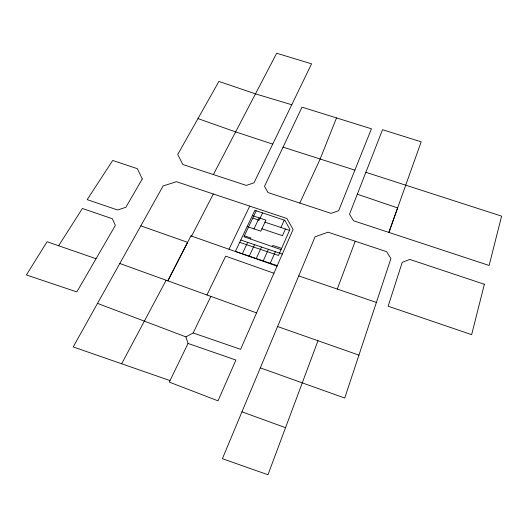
<?xml version="1.0" encoding="UTF-8"?>
<svg xmlns="http://www.w3.org/2000/svg" width="528" height="528" viewBox="0 0 528 528"><rect width="100%" height="100%" fill="white"/><g stroke="black" fill="none" stroke-linecap="round" stroke-linejoin="round"><path stroke-width="0.79" d="M260.317 367.864L344.725 398.039L390.931 258.535L386.628 251.691L328.066 232.188L315.058 236.815L222.387 458.687L267.967 474.758L317.988 340.732M337.286 289.067L355.212 241.237M357.304 194.225L382.523 129.716L421.172 141.821L388.898 232.426L397.617 207.926L357.304 194.225L349.496 214.269L353.509 220.757L489.133 265.465L501.6 216.13L365.878 172.313M336.514 117.909L320.034 159.311L299.805 203.062M354.889 170.115L338.659 210.692L331.056 213.365L268.039 192.575L264.502 186.325L302.003 107.158L371.441 128.799L354.889 170.115L283.067 147.147M97.508 303.389L163.106 185.975L176.425 181.698L286.895 218.493L293.093 229.462L240.61 349.312L193.136 332.963L185.909 336.877L97.508 303.389L73.207 346.936L170.023 380.582M270.23 263.281L275.365 251.698M285.43 229.007L282.467 235.679L261.921 228.802M272.382 246.622L272.91 245.434L281.622 248.371M280.936 227.509L284.249 220.117M263.228 260.898L268.422 249.355M256.245 258.522L261.492 247.012M249.275 256.146L254.582 244.669M250.404 238.966L250.859 237.996L244.352 235.805M262.594 212.923L259.169 220.242L252.74 218.097M242.326 253.783L247.685 242.339M253.994 228.881L259.156 217.886M256.205 210.797L243.923 236.702L281.061 249.652M206.969 294.961L225.661 256.153L273.933 273.233M228.98 249.236L249.731 206.118M193.136 332.963L210.863 296.393M188.054 343.444L169.277 382.114L218.018 400.838L235.91 360.043L188.054 343.444L185.909 336.877M213.319 194L191.598 236.095L190.945 235.877L167.831 280.843L187.612 242.352L140.837 225.845M213.371 174.57L276.679 53.242L311.566 63.822L253.975 182.853L246.253 185.407L182.833 164.498L177.731 154.473L218.935 81.424L255.473 93.865L291.773 104.749M166.148 280.229L121.658 363.779M58.628 245.764L82.394 208.481L112.411 218.77L115.335 225.436L76.837 291.918L26.4 274.956L47.065 241.738L96.063 258.727M272.732 144.111L235.62 131.894L197.96 118.582M252.397 215.635L265.927 220.143L260.825 231.172L247.183 226.598M264.983 222.182L289.535 230.38M240.808 240.016L282.328 254.054M239.646 242.312L278.5 255.473L289.945 229.449L284.797 220.295L254.839 210.342L235.389 251.42L277.246 265.67M298.723 275.9L376.391 302.432M190.945 235.877L277.042 266.145M277.583 326.542L358.954 355.126M119.803 263.492L256.549 312.899M241.956 411.827L285.556 427.68M484.367 284.262L471.643 334.666L388.146 306.207L402.211 262.376L409.853 259.439L484.367 284.262M142.27 178.966L125.862 207.286L117.559 209.979L87.186 199.624L112.702 160.466L137.379 168.689L142.27 178.966"/></g></svg>
